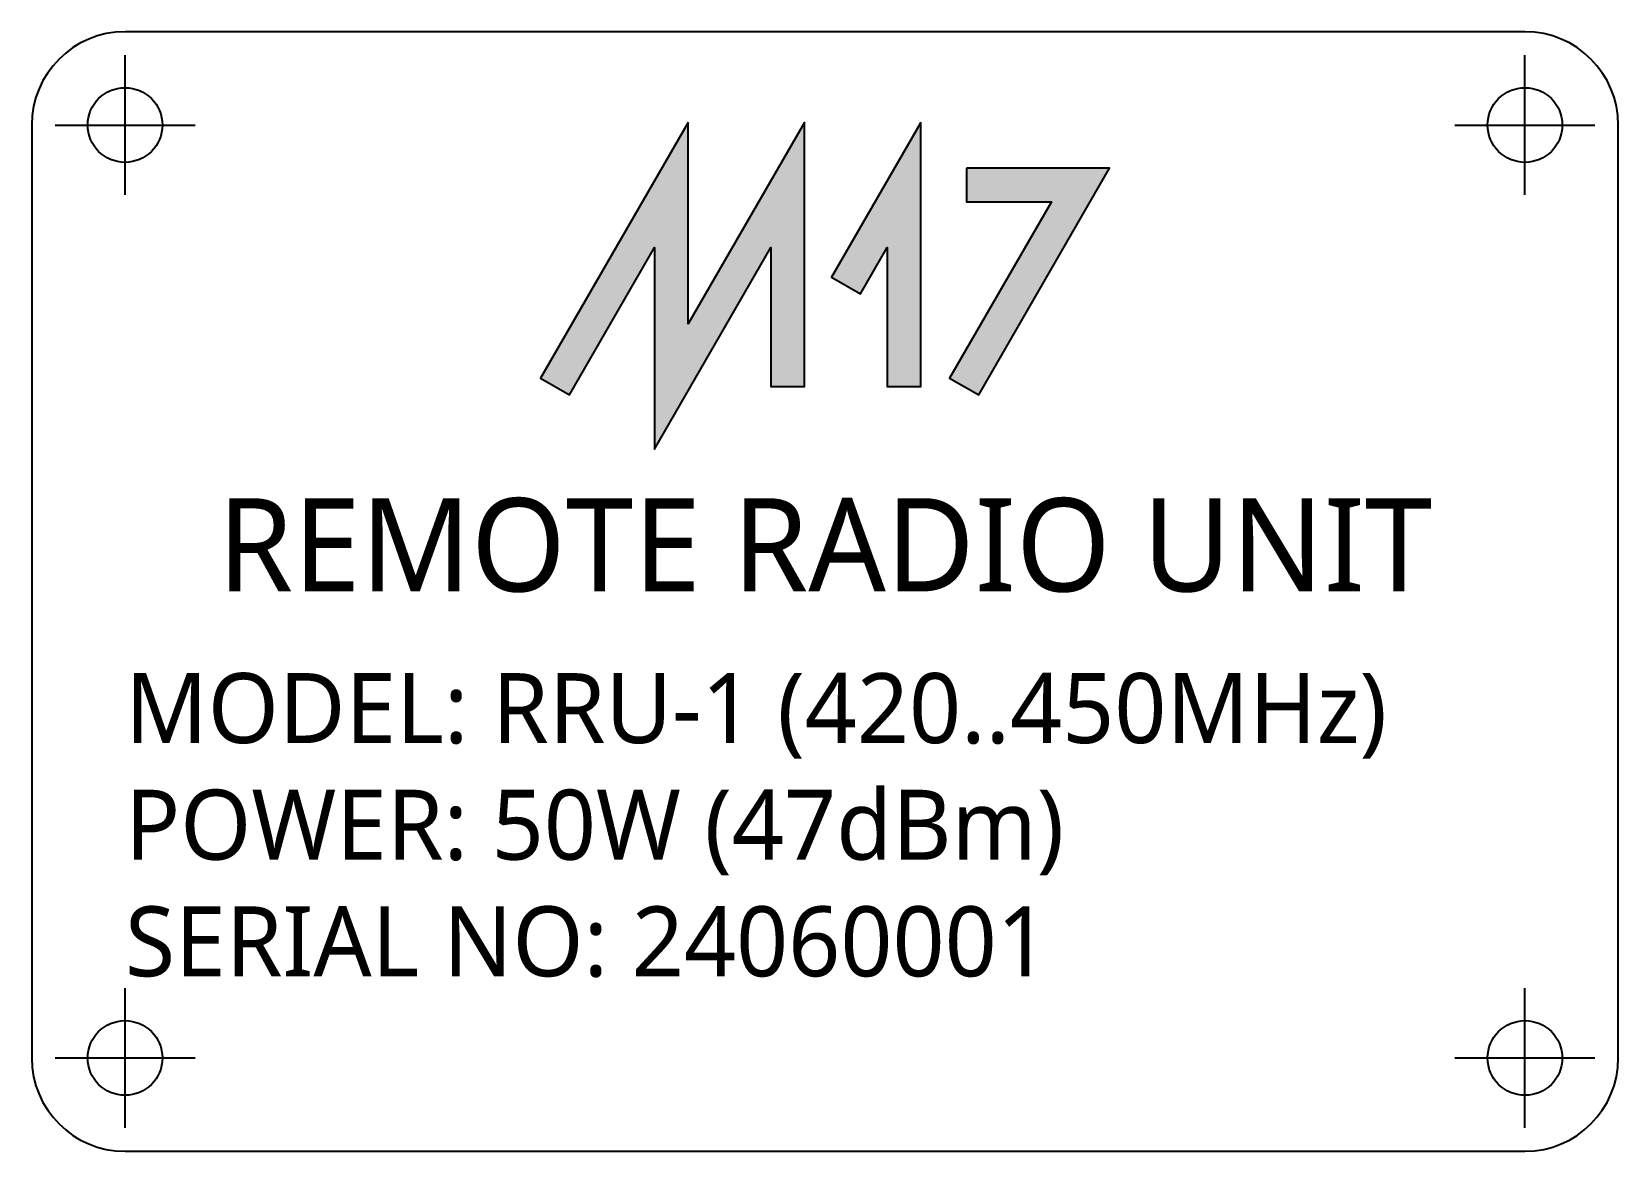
# Model space of a CAD drawing. Header units: millimetres. Extents: x -4 to 64, y -4 to 44.
import ezdxf
from ezdxf.enums import TextEntityAlignment as Align

# ---------------------------------------------------------------- set-up
doc = ezdxf.new("R2010")
doc.units = ezdxf.units.MM
doc.linetypes.add('ACAD_ISO02W100', pattern=[15, 12, -3])
doc.layers.get('0').update_dxf_attribs({"color": 18, "lineweight": 25, "true_color": 0x000000})
doc.styles.add('textstyle3', font='segoeui.ttf')

# ---------------------------------------------------------------- blocks, each defined once
blk = doc.blocks.new('logo')
at = {"flags": 128}
for points in [[(-34.64062, 39.330078), (-78.611323, -36.830078), (-69.951167, -41.830078), (-44.64062, 2.009762), (-44.64062, -57.990238), (-9.99999, 2.009762), (-9.99999, -39.330078), (0, -39.330078), (0, 39.330078), (-34.64062, -20.669918), (-34.64062, 39.330078)], [(34.64258, 39.330078), (8.03907, -6.748048), (16.69922, -11.748048), (24.64258, 2.009762), (24.64258, -39.330078), (34.64258, -39.330078), (34.64258, 39.330078)], [(48.26368, 25.669922), (48.26368, 15.669922), (73.57422, 15.669922), (43.26368, -36.830078), (51.92383, -41.830078), (90.89454, 25.669922), (48.26368, 25.669922)]]:
    blk.add_lwpolyline(points, dxfattribs=at)

msp = doc.modelspace()

# ---------------------------------------------------------------- hatches: boundary and pattern name
at = {"transparency": 33554687}
h = msp.add_hatch(color=256, dxfattribs=at)
h.paths.add_polyline_path([(36.062, 38.148), (36.062, 36.709), (39.705, 36.709), (35.343, 29.153), (36.589, 28.434), (42.198, 38.148)], flags=0)
h.paths.add_polyline_path([(34.102, 40.114), (30.273, 33.483), (31.519, 32.763), (32.663, 34.743), (32.663, 28.793), (34.102, 28.793)], flags=0)
h.paths.add_polyline_path([(24.13, 40.114), (17.802, 29.153), (19.048, 28.434), (22.691, 34.743), (22.691, 26.108), (27.677, 34.743), (27.677, 28.793), (29.116, 28.793), (29.116, 40.114), (24.13, 31.479)], flags=0)

# ---------------------------------------------------------------- linework, layer by layer
for p, q in [((60, 44), (0, 44)), ((-4, 40), (-4, 0)), ((64, 0), (64, 40)), ((0, -4), (60, -4))]:
    msp.add_line(p, q)
at = {"linetype": 'ACAD_ISO02W100'}
for p, q in [((0, 37), (0, 43)), ((60, 37), (60, 43)), ((-3, 40), (3, 40)), ((57, 40), (63, 40)), ((0, -3), (0, 3)), ((60, -3), (60, 3)), ((-3, 0), (3, 0)), ((57, 0), (63, 0))]:
    msp.add_line(p, q, dxfattribs=at)
for centre in [(0, 40), (60, 40), (0, 0), (60, 0)]:
    msp.add_circle(centre, 1.6)
for centre, start, end in [((0, 40), 90, 180), ((60, 40), 0, 90), ((0, 0), 180, 270), ((60, 0), 270, 0)]:
    msp.add_arc(centre, 4, start, end)

# ---------------------------------------------------------------- block references
at = {"xscale": 0.1439237554426441, "yscale": 0.1439237554426441, "zscale": 0.1439237554426441}
msp.add_blockref('logo', (29.116, 34.454), dxfattribs=at)

# ---------------------------------------------------------------- texts
at = {"style": 'textstyle3'}
msp.add_text('REMOTE RADIO UNIT', height=4, dxfattribs=at).set_placement((30, 22), align=Align.MIDDLE_CENTER)
for s, p in [('MODEL: RRU-1 (420..450MHz)', (0, 15)), ('POWER: 50W (47dBm)', (0, 10)), ('SERIAL NO: 24060001', (0, 5))]:
    msp.add_text(s, height=3, dxfattribs=at).set_placement(p, align=Align.MIDDLE_LEFT)

doc.saveas('drawing.dxf')
